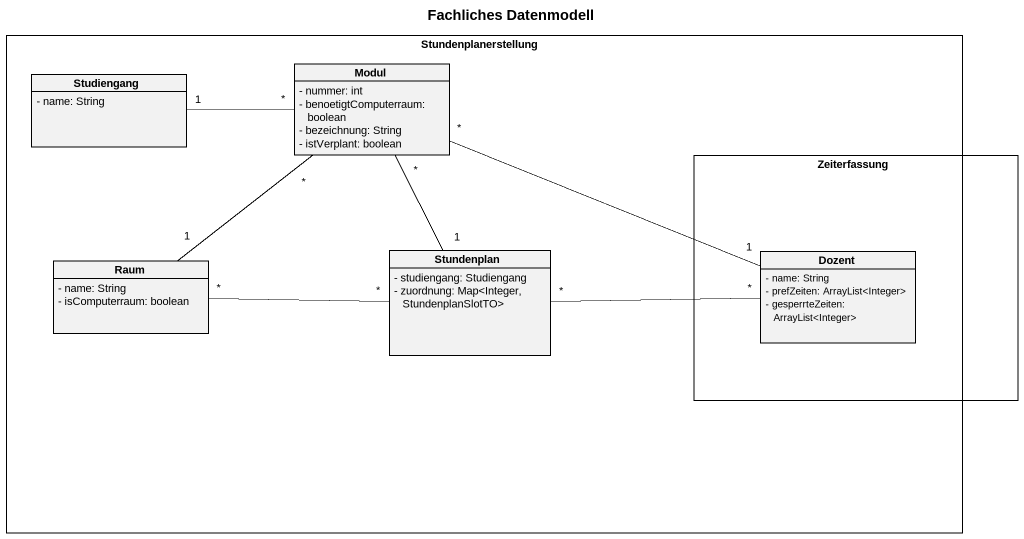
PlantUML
@startuml
title Fachliches Datenmodell
hide circle
hide empty members
skinparam classAttributeIconSize 0
rectangle Stundenplanerstellung {
  class Modul {
    - nummer: int
    - benoetigtComputerraum: boolean
    - bezeichnung: String
    - istVerplant: boolean
  }
  class Studiengang {
    - name: String
  }
  class Raum {
    - name: String
    - isComputerraum: boolean
  }
  class Stundenplan {
    - studiengang: Studiengang
    - zuordnung: Map<Integer, StundenplanSlotTO>
  }
}
rectangle Zeiterfassung {
  class Dozent {
    - name: String
    - prefZeiten: ArrayList<Integer>
    - gesperrteZeiten: ArrayList<Integer>
  }
}
Modul "*" -left- "1" Studiengang
Modul "*" -- "1" Raum
Modul "*" -right- "1" Dozent
Stundenplan "1" -up- "*" Modul
Stundenplan "*" -left- "*" Raum
Dozent "*" -left- "*" Stundenplan
@enduml
